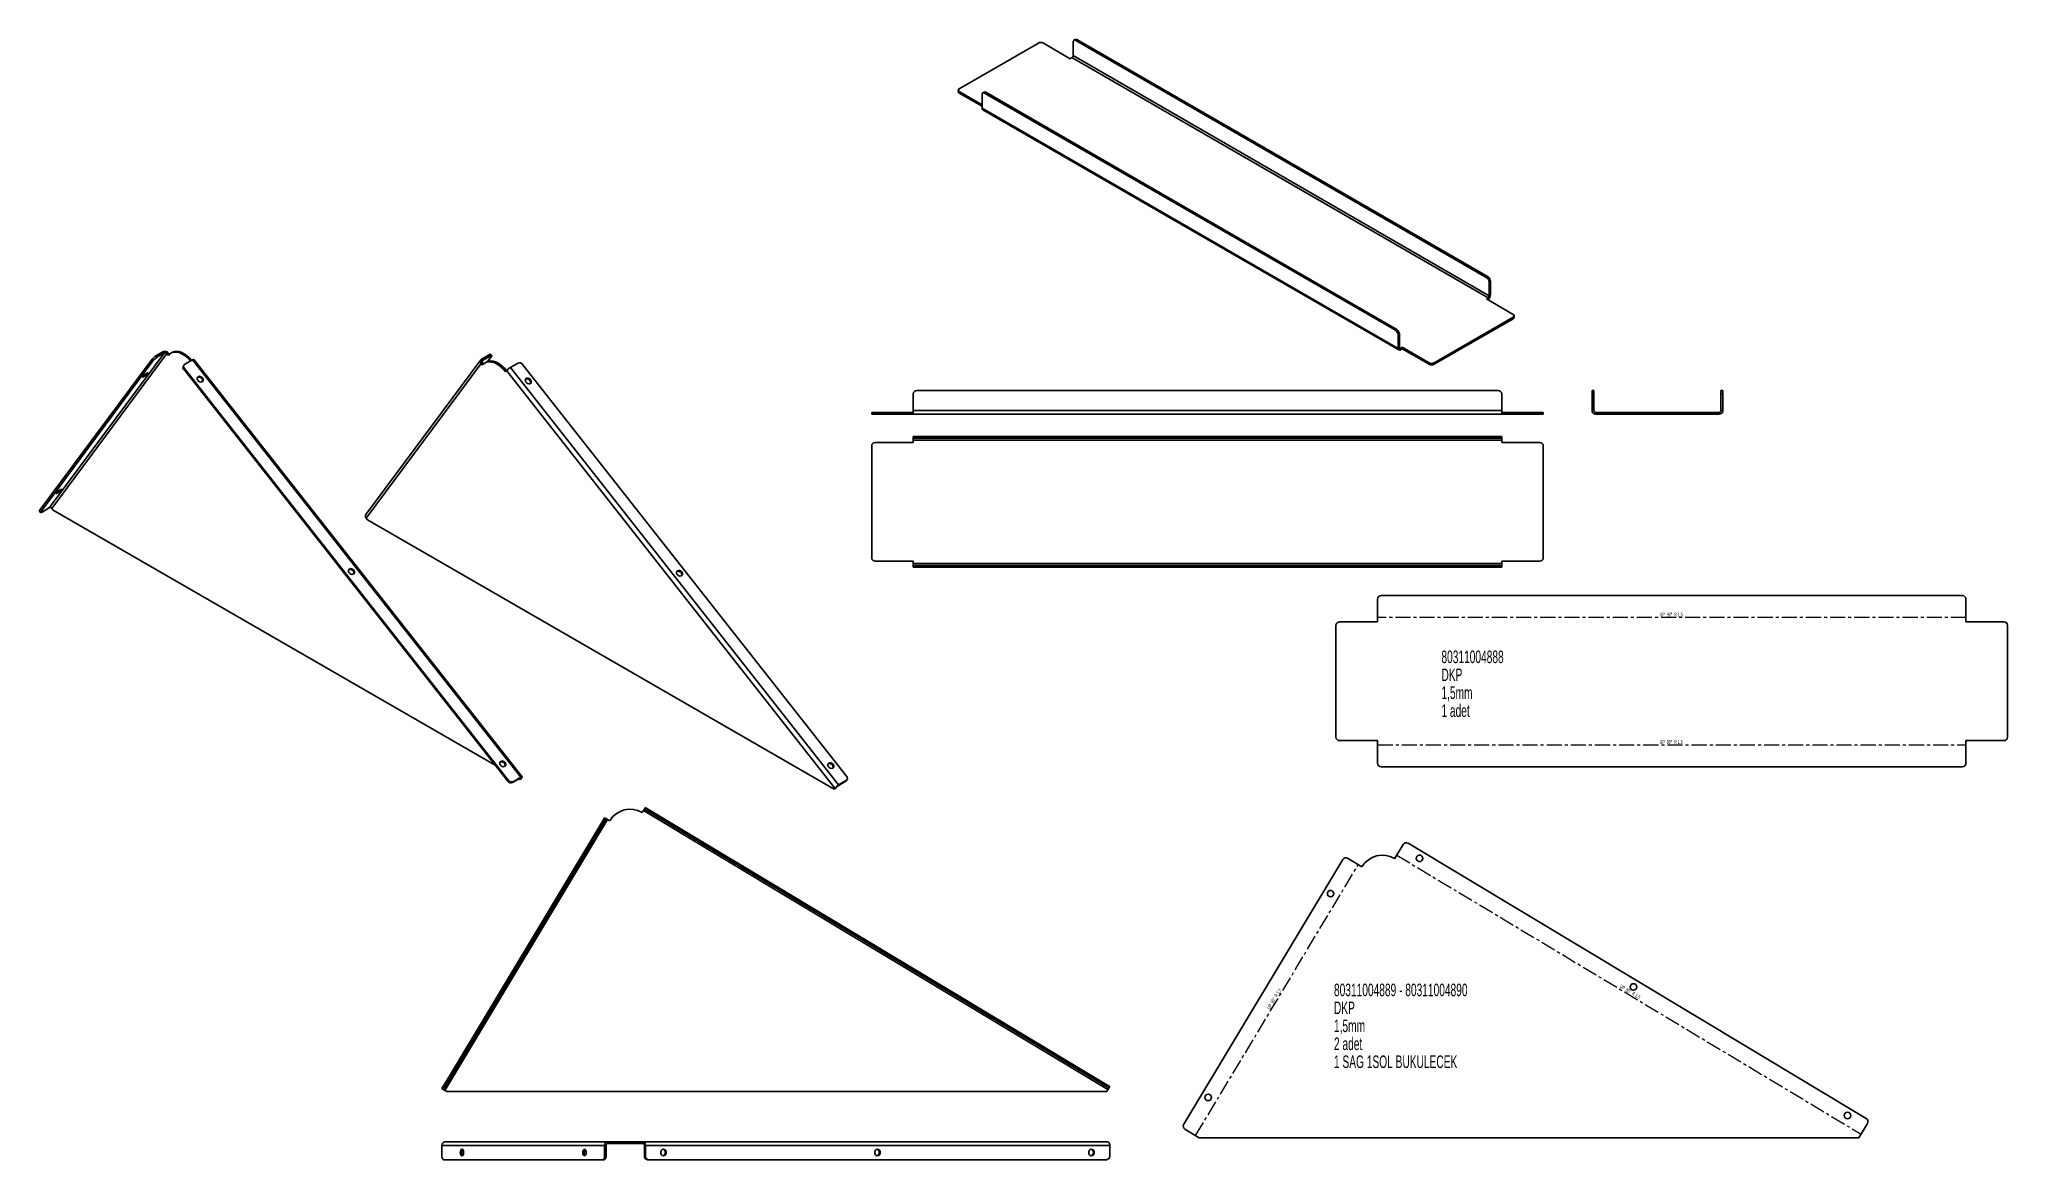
# Model space of a CAD drawing. Header units: millimetres. Extents: x -774 to 882, y -272 to 670.
import ezdxf

# ---------------------------------------------------------------- set-up
doc = ezdxf.new("R2010")
doc.units = ezdxf.units.MM
doc.linetypes.add('CENTERX2', pattern=[20.32, 12.7, -2.54, 2.54, -2.54])
doc.styles.add('SLDTEXTSTYLE0', font='TXT', dxfattribs={"width": 0.605})
doc.styles.add('SLDTEXTSTYLE1', font='TXT', dxfattribs={"width": 0.5675})

# ---------------------------------------------------------------- blocks, each defined once
blk = doc.blocks.new('SW_NOTE_0')
at = {"color": 0, "linetype": 'Continuous', "lineweight": 0, "attachment_point": 1, "style": 'SLDTEXTSTYLE0'}
for s, insert, char_height in [('80311004888', (0, 13.6), 10.583), ('DKP', (0, -1.5), 10.58), ('1,5mm', (0, -16.6), 10.58), ('1 adet', (0, -31.7), 10.58)]:
    blk.add_mtext(s, dxfattribs=dict(at, insert=insert, char_height=char_height))
blk = doc.blocks.new('SW_NOTE_0_1')
at = {"color": 0, "linetype": 'Continuous', "lineweight": 0, "attachment_point": 1, "style": 'SLDTEXTSTYLE0'}
for s, insert, char_height in [('80311004889 - 80311004890', (0, 13.6), 10.583), ('DKP', (0, -1.5), 10.58), ('2 adet', (0, -31.7), 10.58), ('1,5mm', (0, -16.6), 10.58), ('1 SAG 1SOL BUKULECEK', (0, -46.8), 10.583)]:
    blk.add_mtext(s, dxfattribs=dict(at, insert=insert, char_height=char_height))

msp = doc.modelspace()

# ---------------------------------------------------------------- linework, layer by layer
at = {"color": 7, "linetype": 'Continuous', "lineweight": 35}
for p, q in [((66.8, 666.8), (0.3, 628.4)), ((93.6, 653.7), (71, 666.8)), ((96.1, 656.4), (96.1, 667.8)), ((97.8, 669.8), (96.7, 669.2)), ((99.3, 669.7), (98.2, 669.1)), ((98.2, 669.1), (444, 469.4)), ((99.3, 669.7), (445.1, 470.1)), ((95, 654.6), (93.6, 653.7)), ((95, 654.6), (445.1, 452.5)), ((446.1, 454.3), (96.1, 656.4)), ((-0.6, 627.2), (-0.6, 626)), ((0.3, 626), (19.4, 615)), ((0.3, 626), (0.3, 624.8)), ((0.3, 624.8), (19.4, 613.7)), ((19.4, 612.1), (19.4, 623.5)), ((21.1, 625.5), (20, 624.9)), ((22.6, 625.4), (21.5, 624.8)), ((21.5, 624.8), (367.3, 425.2)), ((22.6, 625.4), (368.3, 425.8)), ((369.4, 410), (19.4, 612.1)), ((20, 610.7), (370, 408.7)), ((444, 469.4), (445.1, 470.1)), ((447.2, 466.4), (446.1, 465.8)), ((446.1, 465.8), (446.1, 454.3)), ((447.2, 466.4), (447.2, 454.9)), ((445.1, 452.5), (443.7, 451.7)), ((466.3, 438.6), (443.7, 451.7)), ((445.1, 451.3), (444.7, 451.1)), ((445.1, 452.5), (445.1, 451.3)), ((446.1, 454.3), (447.2, 454.9)), ((399.8, 397.8), (466.3, 436.2)), ((399.8, 396.6), (466.3, 434.9)), ((466.3, 434.9), (466.3, 436.2)), ((467.2, 436.2), (467.2, 437.4)), ((367.3, 425.2), (368.3, 425.8)), ((370.5, 422.1), (369.4, 421.5)), ((369.4, 421.5), (369.4, 410)), ((370.5, 422.1), (370.5, 410.7)), ((-773.4, 273.7), (-678.8, 400.9)), ((-772.5, 272.6), (-677.9, 399.8)), ((-668.3, 406.2), (-765.1, 276)), ((-763.1, 275.4), (-666.3, 405.6)), ((-677.9, 399.8), (-678.8, 400.9)), ((-675.6, 403.6), (-669.2, 407.3)), ((-675.6, 403.6), (-674.7, 402.5)), ((-674.7, 402.5), (-668.3, 406.2)), ((-668.3, 406.2), (-669.2, 407.3)), ((-666.3, 405.6), (-665.3, 406.2)), ((-666.3, 405.6), (-665.1, 404.1)), ((-665.3, 406.2), (-664.3, 405)), ((-661.9, 406.6), (-663, 406)), ((-644.9, 400.3), (-651.3, 396.6)), ((-368.7, 49.2), (-644.9, 400.3)), ((-367.4, 49.6), (-643.7, 400.7)), ((-402.3, 400.5), (-499.1, 270.3)), ((-498.8, 267.3), (-402, 397.4)), ((-400.9, 398.1), (-402, 397.4)), ((-402, 397.4), (-400.8, 395.9)), ((-395.3, 404.6), (-401.7, 401)), ((-400.8, 399.8), (-401.7, 401)), ((-400.8, 399.8), (-401.2, 399.2)), ((-400.9, 398.1), (-399.9, 396.8)), ((-394.4, 403.5), (-400.8, 399.8)), ((-397.6, 398.4), (-398.6, 397.8)), ((-396.6, 398.9), (-393.4, 403.2)), ((-395.3, 404.6), (-394.4, 403.5)), ((-393.1, 403.9), (-394, 405)), ((-377.4, 394), (-371, 397.6)), ((370.5, 410.7), (369.4, 410)), ((371.5, 410), (370.5, 410.7)), ((371.5, 410), (372.9, 410.9)), ((371.5, 410), (371.5, 408.8)), ((371.5, 408.8), (372.9, 409.6)), ((372.9, 410.9), (395.6, 397.8)), ((372.9, 410.9), (372.9, 409.6)), ((372.9, 409.6), (395.6, 396.6)), ((395.6, 396.6), (395.6, 397.8)), ((399.8, 397.8), (399.8, 396.6)), ((-651.9, 396.1), (-652.4, 395.4)), ((-651.6, 393.1), (-652.2, 392.4)), ((-652.2, 392.4), (-379.5, 45.9)), ((-651.6, 393.1), (-379, 46.6)), ((-640.6, 385.5), (-640.8, 385.3)), ((-380.6, 391.3), (-381.4, 390.3)), ((-380.6, 391.3), (-104.4, 40.1)), ((-101.2, 42.8), (-377.4, 394)), ((-367.1, 396.5), (-94.5, 50.1)), ((-38.4, 357.6), (-38.4, 371.6)), ((-35.4, 374.6), (453.6, 374.6)), ((456.6, 371.6), (456.6, 357.6)), ((532.6, 374.6), (534.1, 374.6)), ((532.6, 371.6), (532.6, 374.6)), ((534.1, 371.6), (532.6, 371.6)), ((532.6, 357.6), (532.6, 371.6)), ((534.1, 374.6), (534.1, 371.6)), ((534.1, 357.6), (534.1, 371.6)), ((641.1, 374.6), (642.6, 374.6)), ((641.1, 371.6), (641.1, 374.6)), ((642.6, 371.6), (641.1, 371.6)), ((641.1, 357.6), (641.1, 371.6)), ((642.6, 374.6), (642.6, 371.6)), ((642.6, 357.6), (642.6, 371.6)), ((-73.4, 354.6), (-73.4, 356.1)), ((-73.4, 356.1), (-70.4, 356.1)), ((-70.4, 354.6), (-73.4, 354.6)), ((-70.4, 356.1), (-70.4, 354.6)), ((-70.4, 356.1), (-38.4, 356.1)), ((-70.4, 354.6), (-38.4, 354.6)), ((-38.4, 354.6), (-38.4, 357.6)), ((456.6, 357.6), (-38.4, 357.6)), ((456.6, 354.6), (-38.4, 354.6)), ((456.6, 357.6), (456.6, 354.6)), ((456.6, 356.1), (488.6, 356.1)), ((456.6, 354.6), (488.6, 354.6)), ((488.6, 354.6), (488.6, 356.1)), ((488.6, 356.1), (491.6, 356.1)), ((491.6, 354.6), (488.6, 354.6)), ((491.6, 356.1), (491.6, 354.6)), ((534.1, 357.6), (532.6, 357.6)), ((535.6, 356.1), (535.6, 354.6)), ((535.6, 356.1), (537.6, 356.1)), ((535.6, 354.6), (537.6, 354.6)), ((537.6, 354.6), (537.6, 356.1)), ((537.6, 356.1), (540.6, 356.1)), ((540.6, 354.6), (537.6, 354.6)), ((540.6, 356.1), (540.6, 354.6)), ((540.6, 356.1), (634.6, 356.1)), ((540.6, 354.6), (634.6, 354.6)), ((634.6, 354.6), (634.6, 356.1)), ((634.6, 356.1), (637.6, 356.1)), ((637.6, 354.6), (634.6, 354.6)), ((637.6, 356.1), (637.6, 354.6)), ((639.6, 356.1), (637.6, 356.1)), ((639.6, 354.6), (637.6, 354.6)), ((639.6, 356.1), (639.6, 354.6)), ((641.1, 357.6), (642.6, 357.6)), ((-38.4, 334.4), (-38.4, 335.9)), ((-38.4, 335.9), (-35.4, 335.9)), ((-35.4, 334.4), (-38.4, 334.4)), ((-38.4, 334.4), (-38.4, 332.9)), ((-38.4, 332.9), (456.6, 332.9)), ((-38.4, 332.9), (-38.4, 330.9)), ((-35.4, 335.9), (-35.4, 334.4)), ((-35.4, 335.9), (453.6, 335.9)), ((-35.4, 334.4), (453.6, 334.4)), ((453.6, 334.4), (453.6, 335.9)), ((453.6, 335.9), (456.6, 335.9)), ((456.6, 334.4), (453.6, 334.4)), ((456.6, 335.9), (456.6, 334.4)), ((456.6, 332.9), (456.6, 334.4)), ((456.6, 332.9), (456.6, 330.9)), ((-73.4, 327.9), (-73.4, 233.9)), ((-38.4, 330.9), (-70.4, 330.9)), ((488.6, 330.9), (456.6, 330.9)), ((491.6, 233.9), (491.6, 327.9)), ((-773.6, 273.1), (-772.7, 271.9)), ((-773.4, 273.7), (-772.5, 272.6)), ((-765.1, 276), (-771.4, 272.3)), ((-763.1, 275.4), (-761.9, 273.9)), ((-761.9, 273.9), (-390.1, 59.3)), ((-498.8, 267.3), (-497.6, 265.7)), ((-497.6, 265.7), (-105.1, 39.2)), ((-513.3, 223.7), (-513.5, 223.5)), ((-70.4, 230.9), (-38.4, 230.9)), ((-38.4, 228.9), (-38.4, 230.9)), ((-38.4, 228.9), (-38.4, 227.4)), ((456.6, 228.9), (-38.4, 228.9)), ((-38.4, 225.9), (-38.4, 227.4)), ((-38.4, 227.4), (-35.4, 227.4)), ((-35.4, 225.9), (-38.4, 225.9)), ((-35.4, 227.4), (-35.4, 225.9)), ((-35.4, 227.4), (453.6, 227.4)), ((-35.4, 225.9), (453.6, 225.9)), ((453.6, 225.9), (453.6, 227.4)), ((453.6, 227.4), (456.6, 227.4)), ((456.6, 225.9), (453.6, 225.9)), ((456.6, 230.9), (488.6, 230.9)), ((456.6, 228.9), (456.6, 230.9)), ((456.6, 227.4), (456.6, 228.9)), ((456.6, 227.4), (456.6, 225.9)), ((352.2, 199), (352.2, 180)), ((844.2, 202), (355.2, 202)), ((847.2, 199), (847.2, 180)), ((317.2, 177), (317.2, 83)), ((352.2, 180), (320.2, 180)), ((879.2, 180), (847.2, 180)), ((882.2, 83), (882.2, 177)), ((320.2, 80), (352.2, 80)), ((352.2, 61), (352.2, 80)), ((847.2, 61), (847.2, 80)), ((847.2, 80), (879.2, 80)), ((-386, 61.9), (-386.2, 61.7)), ((844.2, 58), (355.2, 58)), ((-379.5, 45.9), (-379, 46.6)), ((-375.6, 44.8), (-369.2, 48.4)), ((-375.1, 45.5), (-375.6, 44.8)), ((-375.1, 45.5), (-368.7, 49.2)), ((-370.3, 47.8), (-369.5, 47.3)), ((-368.7, 48.3), (-369.5, 47.3)), ((-369.5, 47.3), (-368.4, 48)), ((-369.2, 48.4), (-368.7, 49.2)), ((-368.9, 48.6), (-368.7, 48.3)), ((-368.7, 48.3), (-367.7, 48.9)), ((-367.7, 48.9), (-368.4, 48)), ((-104.4, 40.1), (-105.1, 39.2)), ((-104, 39.8), (-105.1, 39.2)), ((-103.3, 40.8), (-104.4, 40.1)), ((-103.3, 40.8), (-104, 39.8)), ((-95.3, 45.8), (-101.7, 42.1)), ((-101.7, 42.1), (-101.2, 42.8)), ((-94.8, 46.5), (-101.2, 42.8)), ((-94.8, 46.5), (-95.3, 45.8)), ((-94.8, 46.3), (-94.2, 47)), ((-265.4, 21.2), (-266.4, 19.5)), ((-264.6, 22.5), (-265.4, 21.2)), ((-265.4, 21.2), (125.3, -213.5)), ((-264.6, 22.5), (-263.8, 23.7)), ((-262, 20.9), (-264.6, 22.5)), ((-263.8, 23.7), (-261.3, 22.2)), ((-261.3, 22.2), (-262, 20.9)), ((-262, 20.9), (123.5, -210.7)), ((-261.3, 22.2), (124.3, -209.4)), ((-433.5, -210.1), (-299.7, 12.6)), ((-432.5, -214.2), (-295.6, 13.6)), ((-432.2, -210.9), (-298.4, 11.8)), ((-299.7, 12.6), (-298.1, 15.2)), ((-298.4, 11.8), (-299.7, 12.6)), ((-296.9, 14.4), (-298.4, 11.8)), ((-298.1, 15.2), (-296.9, 14.4)), ((-295.6, 13.6), (-296.9, 14.4)), ((-295.6, 13.6), (-293.9, 12.6)), ((373.7, -7.3), (366.5, -19.3)), ((377.8, -6.2), (763.3, -237.9)), ((189.1, -242.6), (322.9, -19.9)), ((327, -18.9), (339, -26.1)), ((-435, -212.7), (-433.5, -210.1)), ((-433.7, -213.4), (-435, -212.7)), ((-432.2, -210.9), (-433.7, -213.4)), ((-433.7, -213.4), (-432.5, -214.2)), ((-433.5, -210.1), (-432.2, -210.9)), ((-432.5, -214.2), (-430.7, -215.2)), ((-430.7, -215.2), (124.3, -215.2)), ((123.5, -210.7), (124.3, -209.4)), ((126.1, -212.2), (123.5, -210.7)), ((124.3, -209.4), (126.8, -211)), ((125.3, -213.5), (124.3, -215.2)), ((125.3, -213.5), (126.1, -212.2)), ((126.8, -211), (126.1, -212.2)), ((190.1, -246.8), (202.1, -254)), ((764.4, -242), (757.1, -254)), ((-435, -260.5), (-435, -269.5)), ((-435, -260.5), (-298.1, -260.5)), ((-432.5, -257.5), (-295.6, -257.5)), ((-298.1, -269.5), (-298.1, -260.5)), ((-296.9, -260.5), (-298.1, -260.5)), ((-296.9, -269.5), (-296.9, -260.5)), ((-295.6, -259), (-295.6, -257.5)), ((-295.6, -257.5), (-293.9, -257.5)), ((-295.6, -259), (-293.9, -259)), ((-293.9, -259), (-293.9, -257.5)), ((-293.9, -257.5), (-266.4, -257.5)), ((-266.4, -259), (-293.9, -259)), ((-266.4, -257.5), (-266.4, -259)), ((-265.4, -257.5), (-266.4, -257.5)), ((-265.4, -259), (-266.4, -259)), ((-265.4, -257.5), (125.3, -257.5)), ((-265.4, -259), (-265.4, -257.5)), ((-264.6, -260.5), (-263.8, -260.5)), ((-264.6, -260.5), (-264.6, -269.5)), ((126.8, -260.5), (-263.8, -260.5)), ((-263.8, -260.5), (-263.8, -269.5)), ((126.8, -269.5), (126.8, -260.5)), ((202.1, -254), (757.1, -254)), ((-433.5, -272.5), (-299.7, -272.5)), ((-298.4, -272.5), (-299.7, -272.5)), ((-298.1, -269.5), (-296.9, -269.5)), ((-264.6, -269.5), (-263.8, -269.5)), ((-261.3, -272.5), (-262, -272.5)), ((-261.3, -272.5), (124.3, -272.5))]:
    msp.add_line(p, q, dxfattribs=at)
at = {"color": 7, "linetype": 'CENTERX2'}
for p, q in [((847.2, 183.5), (352.2, 183.5)), ((352.2, 76.5), (847.2, 76.5)), ((368.3, -16.3), (759, -251)), ((199.1, -252.2), (336, -24.3))]:
    msp.add_line(p, q, dxfattribs=at)
at = {"color": 7, "linetype": 'Continuous', "lineweight": 35, "flags": 128}
for points in [[(-646.5, 399.4), (-647.5, 400.6), (-649.4, 402.4), (-651.4, 404), (-653.4, 405.2), (-655.4, 406.2), (-657.4, 406.7), (-659.2, 406.9), (-661, 406.7), (-662.6, 406.2), (-663.9, 405.3), (-665.1, 404.1)], [(-661.9, 406.6), (-661.5, 406.8), (-659.9, 407.4), (-658.2, 407.5), (-656.3, 407.3), (-654.4, 406.8), (-652.4, 405.8), (-650.3, 404.6), (-648.4, 403), (-646.4, 401.2), (-645.4, 400)], [(-644.9, 400.3), (-644.5, 400.5), (-644.2, 400.7), (-643.9, 400.7), (-643.8, 400.7), (-643.7, 400.7)], [(-400.8, 395.9), (-399.6, 397.1), (-398.2, 398), (-396.6, 398.6), (-394.9, 398.7), (-393, 398.5), (-391.1, 398), (-389.1, 397.1), (-387, 395.8), (-385.1, 394.2), (-383.2, 392.4), (-381.4, 390.3)], [(-380.6, 391.3), (-382.1, 393), (-384, 394.8), (-386, 396.4), (-388, 397.7), (-390, 398.6), (-392, 399.2), (-393.8, 399.4), (-395.6, 399.2), (-397.2, 398.6), (-397.6, 398.4)], [(-394.4, 403.5), (-394, 403.7), (-393.7, 403.8), (-393.4, 403.9), (-393.2, 403.9), (-393.1, 403.9), (-393.1, 403.7), (-393.2, 403.5), (-393.4, 403.2)], [(-683.5, 388.9), (-684.3, 388.4), (-685.1, 387.8), (-685.8, 387.2), (-686.4, 386.6), (-686.7, 386.1), (-686.7, 385.9), (-686.4, 385.9), (-685.9, 386.1), (-685.1, 386.5), (-684.3, 387), (-683.6, 387.7), (-682.9, 388.3), (-682.5, 388.8), (-682.3, 389.2), (-682.5, 389.3), (-682.9, 389.3), (-683.5, 388.9)], [(-640, 386.2), (-640.6, 385.6), (-640.9, 384.9), (-640.8, 384), (-640.4, 383.2), (-639.8, 382.4), (-638.9, 381.9), (-638, 381.7), (-637.1, 381.8), (-636.4, 382.2), (-635.9, 382.9), (-635.8, 383.7), (-636, 384.6), (-636.6, 385.4), (-637.4, 386), (-638.3, 386.4), (-639.2, 386.5), (-640, 386.2)], [(-364, 384.8), (-363.2, 385), (-362.3, 385), (-361.3, 384.6), (-360.6, 383.9), (-360, 383.1), (-359.8, 382.3), (-359.9, 381.4), (-360.3, 380.8), (-361.1, 380.3), (-361.9, 380.2), (-362.9, 380.5), (-363.7, 381), (-364.4, 381.7), (-364.8, 382.6), (-364.9, 383.4), (-364.6, 384.2), (-364, 384.8)], [(-364.8, 383.9), (-364.5, 384), (-363.7, 384.3), (-362.8, 384.2), (-361.9, 383.9), (-361.1, 383.2), (-360.6, 382.4), (-360.3, 381.5), (-360.4, 380.7), (-360.4, 380.7)], [(-756.3, 291), (-757.1, 290.5), (-757.9, 289.9), (-758.6, 289.2), (-759.2, 288.7), (-759.5, 288.2), (-759.5, 287.9), (-759.2, 287.9), (-758.7, 288.1), (-758, 288.5), (-757.2, 289.1), (-756.4, 289.7), (-755.7, 290.4), (-755.3, 290.9), (-755.2, 291.3), (-755.3, 291.4), (-755.7, 291.3), (-756.3, 291)], [(-773.6, 273.1), (-773.6, 273.1), (-773.6, 273.2), (-773.6, 273.4), (-773.4, 273.7)], [(-772.5, 272.6), (-772.6, 272.3), (-772.7, 272.1), (-772.7, 271.9), (-772.6, 271.9), (-772.4, 271.9), (-772.2, 272), (-771.8, 272.1), (-771.4, 272.3)], [(-512.7, 224.4), (-513.3, 223.9), (-513.6, 223.1), (-513.5, 222.2), (-513.2, 221.4), (-512.5, 220.6), (-511.6, 220.1), (-510.7, 219.9), (-509.8, 220), (-509.1, 220.4), (-508.6, 221.1), (-508.5, 221.9), (-508.7, 222.8), (-509.3, 223.6), (-510.1, 224.2), (-511, 224.6), (-511.9, 224.7), (-512.7, 224.4)], [(-236.7, 223), (-235.9, 223.2), (-235, 223.2), (-234, 222.8), (-233.3, 222.2), (-232.7, 221.3), (-232.5, 220.5), (-232.6, 219.6), (-233.1, 219), (-233.8, 218.6), (-234.7, 218.5), (-235.6, 218.7), (-236.5, 219.2), (-237.1, 219.9), (-237.5, 220.8), (-237.6, 221.7), (-237.3, 222.4), (-236.7, 223)], [(-237.5, 222.1), (-237.3, 222.2), (-236.4, 222.5), (-235.5, 222.4), (-234.6, 222.1), (-233.8, 221.4), (-233.3, 220.6), (-233, 219.7), (-233.2, 218.9), (-233.2, 218.9)], [(-385.4, 62.6), (-386, 62.1), (-386.3, 61.3), (-386.3, 60.4), (-385.9, 59.6), (-385.2, 58.8), (-384.3, 58.3), (-383.4, 58.1), (-382.5, 58.2), (-381.8, 58.6), (-381.3, 59.3), (-381.2, 60.1), (-381.4, 61), (-382, 61.8), (-382.8, 62.5), (-383.7, 62.8), (-384.6, 62.9), (-385.4, 62.6)], [(-109.4, 61.2), (-108.6, 61.4), (-107.7, 61.4), (-106.8, 61), (-106, 60.4), (-105.4, 59.6), (-105.2, 58.7), (-105.3, 57.9), (-105.8, 57.2), (-106.5, 56.8), (-107.4, 56.7), (-108.3, 56.9), (-109.2, 57.4), (-109.8, 58.1), (-110.2, 59), (-110.3, 59.9), (-110, 60.6), (-109.4, 61.2)], [(-110.2, 60.3), (-110, 60.4), (-109.2, 60.7), (-108.2, 60.6), (-107.3, 60.3), (-106.5, 59.6), (-106, 58.8), (-105.7, 57.9), (-105.9, 57.1), (-105.9, 57.1)], [(-368.7, 48.3), (-368.6, 48.5), (-368.6, 48.6), (-368.6, 48.6), (-368.7, 48.7), (-368.7, 48.7), (-368.9, 48.6), (-369, 48.6), (-369.2, 48.4)], [(-367.7, 48.9), (-367.5, 49.2), (-367.4, 49.4), (-367.4, 49.5), (-367.5, 49.6), (-367.7, 49.6), (-368, 49.5), (-368.3, 49.4), (-368.7, 49.2)], [(-95.3, 45.8), (-95, 46.1), (-94.8, 46.3)], [(-419.5, -266.5), (-419.4, -267.5), (-419.1, -268.3), (-418.7, -268.9), (-418.2, -269.2), (-417.7, -269.1), (-417.2, -268.7), (-416.9, -267.9), (-416.7, -267), (-416.7, -266), (-416.9, -265), (-417.2, -264.3), (-417.7, -263.8), (-418.2, -263.7), (-418.7, -264), (-419.1, -264.6), (-419.4, -265.5), (-419.5, -266.5)], [(-316.5, -266.5), (-316.4, -267.5), (-316.1, -268.3), (-315.7, -268.9), (-315.2, -269.2), (-314.7, -269.1), (-314.2, -268.7), (-313.9, -267.9), (-313.7, -267), (-313.7, -266), (-313.9, -265), (-314.2, -264.3), (-314.7, -263.8), (-315.2, -263.7), (-315.7, -264), (-316.1, -264.6), (-316.4, -265.5), (-316.5, -266.5)], [(-263.8, -260.5), (-263.9, -259.9), (-264, -259.3), (-264.1, -258.8), (-264.3, -258.3), (-264.5, -258), (-264.8, -257.7), (-265.1, -257.5), (-265.4, -257.5)], [(-264.6, -260.5), (-264.6, -260.2), (-264.7, -259.9), (-264.7, -259.6), (-264.8, -259.4), (-264.9, -259.2), (-265.1, -259.1), (-265.2, -259), (-265.4, -259)], [(-250.9, -266.5), (-250.7, -267.5), (-250.3, -268.3), (-249.6, -268.9), (-248.7, -269.2), (-247.9, -269.1), (-247.1, -268.7), (-246.5, -267.9), (-246.2, -267), (-246.2, -266), (-246.5, -265), (-247.1, -264.3), (-247.9, -263.8), (-248.7, -263.7), (-249.6, -264), (-250.3, -264.6), (-250.7, -265.5), (-250.9, -266.5)], [(-70.9, -266.5), (-70.7, -267.5), (-70.2, -268.3), (-69.6, -268.9), (-68.7, -269.2), (-67.9, -269.1), (-67.1, -268.7), (-66.5, -267.9), (-66.2, -267), (-66.2, -266), (-66.5, -265), (-67.1, -264.3), (-67.9, -263.8), (-68.7, -263.7), (-69.6, -264), (-70.2, -264.6), (-70.7, -265.5), (-70.9, -266.5)], [(109.2, -266.5), (109.3, -267.5), (109.8, -268.3), (110.5, -268.9), (111.3, -269.2), (112.2, -269.1), (112.9, -268.7), (113.5, -267.9), (113.8, -267), (113.8, -266), (113.5, -265), (112.9, -264.3), (112.2, -263.8), (111.3, -263.7), (110.5, -264), (109.8, -264.6), (109.3, -265.5), (109.2, -266.5)], [(125.3, -257.5), (125.6, -257.5), (125.9, -257.7), (126.1, -258), (126.4, -258.3), (126.6, -258.8), (126.7, -259.3), (126.8, -259.9), (126.8, -260.5)], [(-435, -269.5), (-435, -270), (-434.9, -270.6), (-434.8, -271.1), (-434.6, -271.6), (-434.3, -272), (-434.1, -272.2), (-433.8, -272.4), (-433.5, -272.5)], [(-299.7, -272.5), (-299.4, -272.4), (-299.1, -272.2), (-298.8, -272), (-298.6, -271.6), (-298.4, -271.1), (-298.3, -270.6), (-298.2, -270), (-298.1, -269.5)], [(-296.9, -269.5), (-296.9, -270), (-297, -270.6), (-297.1, -271.1), (-297.3, -271.6), (-297.5, -272), (-297.8, -272.2), (-298.1, -272.4), (-298.4, -272.5)]]:
    msp.add_lwpolyline(points, dxfattribs=at)
at = {"color": 7, "linetype": 'Continuous', "lineweight": 35}
for centre in [(387.5, -19), (312.7, -48.7), (567.5, -127.2), (209.7, -220.1), (747.5, -235.3)]:
    msp.add_circle(centre, 2.75, dxfattribs=at)
for centre, radius, start, end in [((68.9, 662.7), 4.61, 62.6097, 117.3903), ((97.4, 668), 1.31, 50.7967, 189.214), ((98.4, 668.4), 1.51, 54.3824, 114.3071), ((93.8, 656.5), 2.31, 302.6055, 357.3945), ((0.8, 627.2), 1.31, 110.7834, 249.2166), ((0.9, 626.1), 1.51, 185.6948, 245.6253), ((20.7, 623.7), 1.31, 50.7967, 189.214), ((21.7, 624.2), 1.51, 54.3824, 114.3071), ((20.9, 611.9), 1.48, 173.7012, 234.9867), ((441.5, 465.6), 4.61, 2.6055, 57.3945), ((442.6, 466.2), 4.61, 2.6055, 57.3945), ((442.6, 455.2), 4.61, 302.6055, 357.3945), ((443.8, 454.4), 2.31, 302.6055, 357.3945), ((465.8, 437.4), 1.31, 290.7834, 69.2166), ((465.7, 436.3), 1.51, 294.3747, 354.3052), ((364.8, 421.3), 4.61, 2.6055, 57.3945), ((365.9, 421.9), 4.61, 2.6055, 57.3945), ((-669.4, 393.1), 12.2, 120.0795, 139.8603), ((-668.5, 391.9), 12.2, 120.0795, 139.8603), ((-667.9, 404.4), 3.22, 35.2545, 113.9063), ((-667.6, 404.7), 1.61, 35.2545, 113.9063), ((-400.3, 399.1), 2.31, 124.9274, 225.2794), ((-400.1, 398.9), 1.16, 124.9274, 225.2794), ((-394.3, 403.5), 1.57, 82.1168, 131.7981), ((-369.7, 394.7), 3.22, 35.2545, 113.9063), ((370.7, 409.8), 1.31, 170.786, 309.2033), ((371.1, 410.6), 0.655, 170.786, 309.2033), ((397.7, 401.9), 4.61, 242.6097, 297.3903), ((-650.4, 394), 2.43, 146.8774, 223.9646), ((-650, 394.7), 2.31, 124.9274, 225.2794), ((-639.3, 382.8), 2.93, 346.2245, 115.1444), ((-371.3, 383.4), 12.2, 120.0795, 139.8603), ((397.7, 400.7), 4.61, 242.6097, 297.3903), ((-35.4, 371.6), 3, 90, 180), ((453.6, 371.6), 3, 0, 90), ((535.6, 357.6), 3, 180, 270), ((535.6, 357.6), 1.5, 180, 270), ((639.6, 357.6), 1.5, 270, 0), ((639.6, 357.6), 3, 270, 0), ((-70.4, 327.9), 3, 90, 180), ((488.6, 327.9), 3, 360, 90), ((-764.4, 274.5), 1.61, 35.2545, 113.9063), ((-496.9, 269), 2.51, 148.3703, 222.4718), ((-70.4, 233.9), 3, 180, 270), ((488.6, 233.9), 3, 270, 360), ((-512, 221), 2.93, 346.2245, 115.1444), ((355.2, 199), 3, 90, 180), ((844.2, 199), 3, 0, 90), ((320.2, 177), 3, 90, 180), ((879.2, 177), 3, 0, 90), ((320.2, 83), 3, 180, 270), ((879.2, 83), 3, 270, 0), ((-384.7, 59.2), 2.93, 346.2245, 115.1444), ((-96.1, 48.4), 2.31, 304.9274, 45.2794), ((355.2, 61), 3, 180, 270), ((844.2, 61), 3, 270, 0), ((-376.9, 47.7), 3.22, 215.2545, 293.9063), ((-376.4, 48.5), 3.22, 215.2545, 293.9063), ((-95, 32.3), 12.2, 120.0795, 139.8603), ((-98.7, 36.8), 6.1, 120.0795, 139.8603), ((-276.7, 2.3), 20, 59.0039, 149.0039), ((356.2, -36.4), 20, 59.0039, 149.0039), ((376.3, -8.8), 3, 59.0039, 149.0039), ((325.5, -21.5), 3, 59.0039, 149.0039), ((191.7, -244.2), 3, 149.0039, 239.0039), ((761.8, -240.4), 3, 329.0039, 59.0039), ((-432.2, -260.3), 2.81, 94.7354, 184.058), ((-414.3, -266.5), 3.97, 141.9135, 218.0865), ((-311.3, -266.5), 3.97, 141.9135, 218.0865), ((-295.3, -260.3), 2.81, 94.7354, 184.058), ((-295.5, -260.4), 1.41, 94.7354, 184.058), ((-249.7, -266.5), 2.82, 285.7721, 74.2279), ((-69.7, -266.5), 2.82, 285.7721, 74.2279), ((110.4, -266.5), 2.82, 285.7721, 74.2279), ((-261.8, -269.7), 2.81, 175.942, 265.2646), ((-261, -269.7), 2.81, 175.942, 265.2646), ((124, -269.7), 2.81, 274.7354, 4.058)]:
    msp.add_arc(centre, radius, start, end, dxfattribs=at)

# ---------------------------------------------------------------- block references
at = {"color": 7, "linetype": 'Continuous', "lineweight": 0}
for name, p in [('SW_NOTE_0', (405.9, 142.2)), ('SW_NOTE_0_1', (315.5, -138))]:
    msp.add_blockref(name, p, dxfattribs=at)

# ---------------------------------------------------------------- texts
at = {"color": 7, "linetype": 'Continuous', "lineweight": 0, "char_height": 3.175, "attachment_point": 2, "style": 'SLDTEXTSTYLE1'}
for insert in [(599.3, 187.7), (599.3, 80.5)]:
    msp.add_mtext('UP  90°  R 1.5', dxfattribs=dict(at, insert=insert))
for insert, rotation in [((263.8, -136.5), 59.0039), ((565.4, -129.8), 329.0039)]:
    msp.add_mtext('UP  90°  R 1.5', dxfattribs=dict(at, insert=insert, rotation=rotation))

doc.saveas('drawing.dxf')
